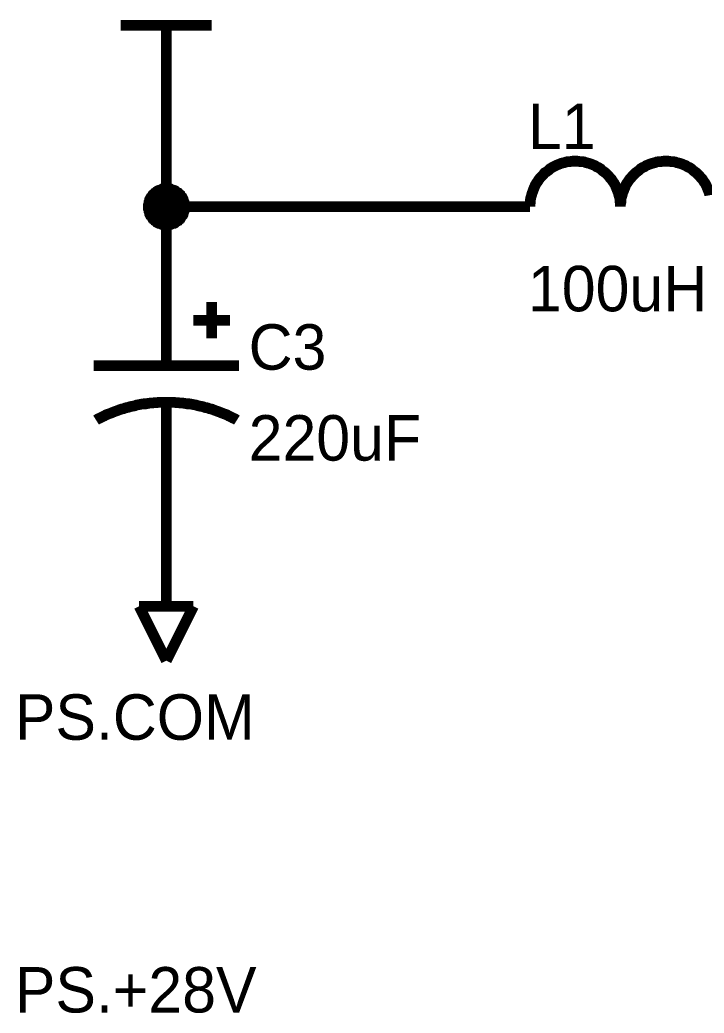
# Model space of a CAD drawing. Header units: inches. Extents: x 0 to 11, y 0 to 8.5.
# Drawn here: x 7.039 to 7.792, y 6.512 to 7.606 of the extents above; entities that cross this region are included whole.
import ezdxf

# ---------------------------------------------------------------- set-up
doc = ezdxf.new("R2010")
doc.units = ezdxf.units.IN
doc.header["$MEASUREMENT"] = 0
doc.layers.add('Sheet', color=255, linetype='Continuous')

msp = doc.modelspace()

# ---------------------------------------------------------------- linework, layer by layer
at = {"layer": 'Sheet'}
for points, const_width in [([(7.1497, 7.5997), (7.2498, 7.5997)], 0.0118), ([(7.1998, 7.4996), (7.1998, 7.5997)], 0.0118), ([(7.1998, 7.3499), (7.1998, 7.4), (7.1998, 7.4996)], 0.0118), ([(7.6496, 7.45), (7.6469, 7.45), (7.6447, 7.4496), (7.642, 7.4496), (7.6398, 7.4491), (7.6371, 7.4482), (7.6349, 7.4478), (7.6326, 7.4469), (7.6304, 7.446), (7.6282, 7.4451), (7.6259, 7.4438), (7.6241, 7.4429), (7.6219, 7.4415), (7.6201, 7.4397), (7.6183, 7.4384), (7.6161, 7.4371), (7.6148, 7.4353), (7.613, 7.4335), (7.6112, 7.4317), (7.6099, 7.4299), (7.6085, 7.4277), (7.6072, 7.4259), (7.6058, 7.4236), (7.6049, 7.4214), (7.604, 7.4192), (7.6032, 7.4169), (7.6023, 7.4147), (7.6018, 7.4125), (7.6009, 7.4098), (7.6005, 7.4076), (7.6005, 7.4049), (7.6, 7.4026), (7.6, 7.4)], 0.0118), ([(7.6996, 7.4), (7.6996, 7.4026), (7.6992, 7.4049), (7.6992, 7.4076), (7.6987, 7.4098), (7.6979, 7.4125), (7.6974, 7.4147), (7.6965, 7.4169), (7.6956, 7.4192), (7.6947, 7.4214), (7.6938, 7.4236), (7.6925, 7.4259), (7.6912, 7.4277), (7.6898, 7.4299), (7.688, 7.4317), (7.6867, 7.4335), (7.6849, 7.4353), (7.6831, 7.4371), (7.6813, 7.4384), (7.6795, 7.4397), (7.6778, 7.4415), (7.6755, 7.4429), (7.6733, 7.4438), (7.6715, 7.4451), (7.6693, 7.446), (7.667, 7.4469), (7.6644, 7.4478), (7.6621, 7.4482), (7.6599, 7.4491), (7.6572, 7.4496), (7.6545, 7.4496), (7.6523, 7.45), (7.6496, 7.45)], 0.0118), ([(7.6496, 7.45), (7.6496, 7.45), (7.6496, 7.45), (7.6496, 7.45), (7.6496, 7.45), (7.6496, 7.45), (7.6496, 7.45), (7.6496, 7.45), (7.6496, 7.45), (7.6496, 7.45), (7.6496, 7.45), (7.6496, 7.45), (7.6496, 7.45), (7.6496, 7.45), (7.6496, 7.45), (7.6496, 7.45), (7.6496, 7.45), (7.6496, 7.45), (7.6496, 7.45), (7.6496, 7.45), (7.6496, 7.45), (7.6496, 7.45), (7.6496, 7.45), (7.6496, 7.45), (7.6496, 7.45), (7.6496, 7.45), (7.6496, 7.45), (7.6496, 7.45), (7.6496, 7.45), (7.6496, 7.45), (7.6496, 7.45), (7.6496, 7.45), (7.6496, 7.45)], 0.0118), ([(7.7497, 7.45), (7.747, 7.45), (7.7448, 7.4496), (7.7421, 7.4496), (7.7394, 7.4491), (7.7372, 7.4482), (7.7349, 7.4478), (7.7323, 7.4469), (7.73, 7.446), (7.7278, 7.4451), (7.726, 7.4438), (7.7238, 7.4429), (7.7215, 7.4415), (7.7197, 7.4397), (7.718, 7.4384), (7.7162, 7.4371), (7.7144, 7.4353), (7.7126, 7.4335), (7.7113, 7.4317), (7.7095, 7.4299), (7.7081, 7.4277), (7.7068, 7.4259), (7.7054, 7.4236), (7.7046, 7.4214), (7.7037, 7.4192), (7.7028, 7.4169), (7.7019, 7.4147), (7.7014, 7.4125), (7.7005, 7.4098), (7.7001, 7.4076), (7.7001, 7.4049), (7.6996, 7.4026), (7.6996, 7.4)], 0.0118), ([(7.7979, 7.4125), (7.7975, 7.4147), (7.7966, 7.4169), (7.7957, 7.4192), (7.7948, 7.4214), (7.7939, 7.4236), (7.7926, 7.4259), (7.7912, 7.4277), (7.7899, 7.4299), (7.7881, 7.4317), (7.7868, 7.4335), (7.785, 7.4353), (7.7832, 7.4371), (7.7814, 7.4384), (7.7796, 7.4397), (7.7778, 7.4415), (7.7756, 7.4429), (7.7734, 7.4438), (7.7716, 7.4451), (7.7693, 7.446), (7.7671, 7.4469), (7.7644, 7.4478), (7.7622, 7.4482), (7.7599, 7.4491), (7.7573, 7.4496), (7.7546, 7.4496), (7.7524, 7.45), (7.7497, 7.45)], 0.0118), ([(7.7497, 7.45), (7.7497, 7.45), (7.7497, 7.45), (7.7497, 7.45), (7.7497, 7.45), (7.7497, 7.45), (7.7497, 7.45), (7.7497, 7.45), (7.7497, 7.45), (7.7497, 7.45), (7.7497, 7.45), (7.7497, 7.45), (7.7497, 7.45), (7.7497, 7.45), (7.7497, 7.45), (7.7497, 7.45), (7.7497, 7.45), (7.7497, 7.45), (7.7497, 7.45), (7.7497, 7.45), (7.7497, 7.45), (7.7497, 7.45), (7.7497, 7.45), (7.7497, 7.45), (7.7497, 7.45), (7.7497, 7.45), (7.7497, 7.45), (7.7497, 7.45), (7.7497, 7.45), (7.7497, 7.45), (7.7497, 7.45), (7.7497, 7.45), (7.7497, 7.45)], 0.0118), ([(7.1801, 7.4), (7.1801, 7.4009), (7.1801, 7.4018), (7.1806, 7.4031), (7.1806, 7.404), (7.1806, 7.4049), (7.181, 7.4058), (7.1814, 7.4067), (7.1814, 7.4076), (7.1819, 7.4085), (7.1823, 7.4094), (7.1828, 7.4102), (7.1837, 7.4107), (7.1841, 7.4116), (7.1846, 7.4125), (7.1855, 7.4129), (7.1859, 7.4138), (7.1868, 7.4143), (7.1873, 7.4152), (7.1881, 7.4156), (7.189, 7.4161), (7.1895, 7.4169), (7.1904, 7.4174), (7.1913, 7.4178), (7.1922, 7.4178), (7.1931, 7.4183), (7.194, 7.4187), (7.1949, 7.4192), (7.1957, 7.4192), (7.1966, 7.4192), (7.198, 7.4196), (7.1989, 7.4196), (7.1998, 7.4196)], 0.0118), ([(7.1801, 7.4), (7.1801, 7.4009), (7.1801, 7.4018), (7.1806, 7.4031), (7.1806, 7.404), (7.1806, 7.4049), (7.181, 7.4058), (7.1814, 7.4067), (7.1814, 7.4076), (7.1819, 7.4085), (7.1823, 7.4094), (7.1828, 7.4102), (7.1837, 7.4107), (7.1841, 7.4116), (7.1846, 7.4125), (7.1855, 7.4129), (7.1859, 7.4138), (7.1868, 7.4143), (7.1873, 7.4152), (7.1881, 7.4156), (7.189, 7.4161), (7.1895, 7.4169), (7.1904, 7.4174), (7.1913, 7.4178), (7.1922, 7.4178), (7.1931, 7.4183), (7.194, 7.4187), (7.1949, 7.4192), (7.1957, 7.4192), (7.1966, 7.4192), (7.198, 7.4196), (7.1989, 7.4196), (7.1998, 7.4196)], 0.0118), ([(7.1801, 7.4), (7.1801, 7.4009), (7.1801, 7.4018), (7.1806, 7.4031), (7.1806, 7.404), (7.1806, 7.4049), (7.181, 7.4058), (7.1814, 7.4067), (7.1814, 7.4076), (7.1819, 7.4085), (7.1823, 7.4094), (7.1828, 7.4102), (7.1837, 7.4107), (7.1841, 7.4116), (7.1846, 7.4125), (7.1855, 7.4129), (7.1859, 7.4138), (7.1868, 7.4143), (7.1873, 7.4152), (7.1881, 7.4156), (7.189, 7.4161), (7.1895, 7.4169), (7.1904, 7.4174), (7.1913, 7.4178), (7.1922, 7.4178), (7.1931, 7.4183), (7.194, 7.4187), (7.1949, 7.4192), (7.1957, 7.4192), (7.1966, 7.4192), (7.198, 7.4196), (7.1989, 7.4196), (7.1998, 7.4196)], 0.0118), ([(7.1801, 7.4), (7.1801, 7.4009), (7.1801, 7.4018), (7.1806, 7.4031), (7.1806, 7.404), (7.1806, 7.4049), (7.181, 7.4058), (7.1814, 7.4067), (7.1814, 7.4076), (7.1819, 7.4085), (7.1823, 7.4094), (7.1828, 7.4102), (7.1837, 7.4107), (7.1841, 7.4116), (7.1846, 7.4125), (7.1855, 7.4129), (7.1859, 7.4138), (7.1868, 7.4143), (7.1873, 7.4152), (7.1881, 7.4156), (7.189, 7.4161), (7.1895, 7.4169), (7.1904, 7.4174), (7.1913, 7.4178), (7.1922, 7.4178), (7.1931, 7.4183), (7.194, 7.4187), (7.1949, 7.4192), (7.1957, 7.4192), (7.1966, 7.4192), (7.198, 7.4196), (7.1989, 7.4196), (7.1998, 7.4196)], 0.0118), ([(7.1801, 7.4), (7.1801, 7.4009), (7.1801, 7.4018), (7.1806, 7.4031), (7.1806, 7.404), (7.1806, 7.4049), (7.181, 7.4058), (7.1814, 7.4067), (7.1814, 7.4076), (7.1819, 7.4085), (7.1823, 7.4094), (7.1828, 7.4102), (7.1837, 7.4107), (7.1841, 7.4116), (7.1846, 7.4125), (7.1855, 7.4129), (7.1859, 7.4138), (7.1868, 7.4143), (7.1873, 7.4152), (7.1881, 7.4156), (7.189, 7.4161), (7.1895, 7.4169), (7.1904, 7.4174), (7.1913, 7.4178), (7.1922, 7.4178), (7.1931, 7.4183), (7.194, 7.4187), (7.1949, 7.4192), (7.1957, 7.4192), (7.1966, 7.4192), (7.198, 7.4196), (7.1989, 7.4196), (7.1998, 7.4196)], 0.0039), ([(7.1801, 7.4), (7.1801, 7.4009), (7.1801, 7.4018), (7.1806, 7.4031), (7.1806, 7.404), (7.1806, 7.4049), (7.181, 7.4058), (7.1814, 7.4067), (7.1814, 7.4076), (7.1819, 7.4085), (7.1823, 7.4094), (7.1828, 7.4102), (7.1837, 7.4107), (7.1841, 7.4116), (7.1846, 7.4125), (7.1855, 7.4129), (7.1859, 7.4138), (7.1868, 7.4143), (7.1873, 7.4152), (7.1881, 7.4156), (7.189, 7.4161), (7.1895, 7.4169), (7.1904, 7.4174), (7.1913, 7.4178), (7.1922, 7.4178), (7.1931, 7.4183), (7.194, 7.4187), (7.1949, 7.4192), (7.1957, 7.4192), (7.1966, 7.4192), (7.198, 7.4196), (7.1989, 7.4196), (7.1998, 7.4196)], 0.0039), ([(7.1801, 7.4), (7.1801, 7.4009), (7.1801, 7.4018), (7.1806, 7.4031), (7.1806, 7.404), (7.1806, 7.4049), (7.181, 7.4058), (7.1814, 7.4067), (7.1814, 7.4076), (7.1819, 7.4085), (7.1823, 7.4094), (7.1828, 7.4102), (7.1837, 7.4107), (7.1841, 7.4116), (7.1846, 7.4125), (7.1855, 7.4129), (7.1859, 7.4138), (7.1868, 7.4143), (7.1873, 7.4152), (7.1881, 7.4156), (7.189, 7.4161), (7.1895, 7.4169), (7.1904, 7.4174), (7.1913, 7.4178), (7.1922, 7.4178), (7.1931, 7.4183), (7.194, 7.4187), (7.1949, 7.4192), (7.1957, 7.4192), (7.1966, 7.4192), (7.198, 7.4196), (7.1989, 7.4196), (7.1998, 7.4196)], 0.0039), ([(7.1801, 7.4), (7.1801, 7.4009), (7.1801, 7.4018), (7.1806, 7.4031), (7.1806, 7.404), (7.1806, 7.4049), (7.181, 7.4058), (7.1814, 7.4067), (7.1814, 7.4076), (7.1819, 7.4085), (7.1823, 7.4094), (7.1828, 7.4102), (7.1837, 7.4107), (7.1841, 7.4116), (7.1846, 7.4125), (7.1855, 7.4129), (7.1859, 7.4138), (7.1868, 7.4143), (7.1873, 7.4152), (7.1881, 7.4156), (7.189, 7.4161), (7.1895, 7.4169), (7.1904, 7.4174), (7.1913, 7.4178), (7.1922, 7.4178), (7.1931, 7.4183), (7.194, 7.4187), (7.1949, 7.4192), (7.1957, 7.4192), (7.1966, 7.4192), (7.198, 7.4196), (7.1989, 7.4196), (7.1998, 7.4196)], 0.0039), ([(7.1998, 7.4196), (7.1998, 7.4196)], 0.0118), ([(7.1998, 7.4196), (7.2007, 7.4196), (7.202, 7.4196), (7.2029, 7.4192), (7.2038, 7.4192), (7.2047, 7.4192), (7.2056, 7.4187), (7.2069, 7.4183), (7.2078, 7.4178), (7.2087, 7.4178), (7.2096, 7.4174), (7.21, 7.4169), (7.2109, 7.4161), (7.2118, 7.4156), (7.2127, 7.4152), (7.2132, 7.4143), (7.2141, 7.4138), (7.2145, 7.4129), (7.2154, 7.4125), (7.2158, 7.4116), (7.2163, 7.4107), (7.2172, 7.4102), (7.2176, 7.4094), (7.2181, 7.4085), (7.2181, 7.4076), (7.2185, 7.4067), (7.219, 7.4058), (7.2194, 7.4049), (7.2194, 7.404), (7.2194, 7.4031), (7.2199, 7.4018), (7.2199, 7.4009), (7.2199, 7.4)], 0.0118), ([(7.1998, 7.4196), (7.1998, 7.4196)], 0.0118), ([(7.1998, 7.4196), (7.2007, 7.4196), (7.202, 7.4196), (7.2029, 7.4192), (7.2038, 7.4192), (7.2047, 7.4192), (7.2056, 7.4187), (7.2069, 7.4183), (7.2078, 7.4178), (7.2087, 7.4178), (7.2096, 7.4174), (7.21, 7.4169), (7.2109, 7.4161), (7.2118, 7.4156), (7.2127, 7.4152), (7.2132, 7.4143), (7.2141, 7.4138), (7.2145, 7.4129), (7.2154, 7.4125), (7.2158, 7.4116), (7.2163, 7.4107), (7.2172, 7.4102), (7.2176, 7.4094), (7.2181, 7.4085), (7.2181, 7.4076), (7.2185, 7.4067), (7.219, 7.4058), (7.2194, 7.4049), (7.2194, 7.404), (7.2194, 7.4031), (7.2199, 7.4018), (7.2199, 7.4009), (7.2199, 7.4)], 0.0118), ([(7.1998, 7.4196), (7.1998, 7.4196)], 0.0118), ([(7.1998, 7.4196), (7.2007, 7.4196), (7.202, 7.4196), (7.2029, 7.4192), (7.2038, 7.4192), (7.2047, 7.4192), (7.2056, 7.4187), (7.2069, 7.4183), (7.2078, 7.4178), (7.2087, 7.4178), (7.2096, 7.4174), (7.21, 7.4169), (7.2109, 7.4161), (7.2118, 7.4156), (7.2127, 7.4152), (7.2132, 7.4143), (7.2141, 7.4138), (7.2145, 7.4129), (7.2154, 7.4125), (7.2158, 7.4116), (7.2163, 7.4107), (7.2172, 7.4102), (7.2176, 7.4094), (7.2181, 7.4085), (7.2181, 7.4076), (7.2185, 7.4067), (7.219, 7.4058), (7.2194, 7.4049), (7.2194, 7.404), (7.2194, 7.4031), (7.2199, 7.4018), (7.2199, 7.4009), (7.2199, 7.4)], 0.0118), ([(7.1998, 7.4196), (7.1998, 7.4196)], 0.0118), ([(7.1998, 7.4196), (7.2007, 7.4196), (7.202, 7.4196), (7.2029, 7.4192), (7.2038, 7.4192), (7.2047, 7.4192), (7.2056, 7.4187), (7.2069, 7.4183), (7.2078, 7.4178), (7.2087, 7.4178), (7.2096, 7.4174), (7.21, 7.4169), (7.2109, 7.4161), (7.2118, 7.4156), (7.2127, 7.4152), (7.2132, 7.4143), (7.2141, 7.4138), (7.2145, 7.4129), (7.2154, 7.4125), (7.2158, 7.4116), (7.2163, 7.4107), (7.2172, 7.4102), (7.2176, 7.4094), (7.2181, 7.4085), (7.2181, 7.4076), (7.2185, 7.4067), (7.219, 7.4058), (7.2194, 7.4049), (7.2194, 7.404), (7.2194, 7.4031), (7.2199, 7.4018), (7.2199, 7.4009), (7.2199, 7.4)], 0.0118), ([(7.1998, 7.4196), (7.1998, 7.4196)], 0.0039), ([(7.1998, 7.4196), (7.2007, 7.4196), (7.202, 7.4196), (7.2029, 7.4192), (7.2038, 7.4192), (7.2047, 7.4192), (7.2056, 7.4187), (7.2069, 7.4183), (7.2078, 7.4178), (7.2087, 7.4178), (7.2096, 7.4174), (7.21, 7.4169), (7.2109, 7.4161), (7.2118, 7.4156), (7.2127, 7.4152), (7.2132, 7.4143), (7.2141, 7.4138), (7.2145, 7.4129), (7.2154, 7.4125), (7.2158, 7.4116), (7.2163, 7.4107), (7.2172, 7.4102), (7.2176, 7.4094), (7.2181, 7.4085), (7.2181, 7.4076), (7.2185, 7.4067), (7.219, 7.4058), (7.2194, 7.4049), (7.2194, 7.404), (7.2194, 7.4031), (7.2199, 7.4018), (7.2199, 7.4009), (7.2199, 7.4)], 0.0039), ([(7.1998, 7.4196), (7.1998, 7.4196)], 0.0039), ([(7.1998, 7.4196), (7.2007, 7.4196), (7.202, 7.4196), (7.2029, 7.4192), (7.2038, 7.4192), (7.2047, 7.4192), (7.2056, 7.4187), (7.2069, 7.4183), (7.2078, 7.4178), (7.2087, 7.4178), (7.2096, 7.4174), (7.21, 7.4169), (7.2109, 7.4161), (7.2118, 7.4156), (7.2127, 7.4152), (7.2132, 7.4143), (7.2141, 7.4138), (7.2145, 7.4129), (7.2154, 7.4125), (7.2158, 7.4116), (7.2163, 7.4107), (7.2172, 7.4102), (7.2176, 7.4094), (7.2181, 7.4085), (7.2181, 7.4076), (7.2185, 7.4067), (7.219, 7.4058), (7.2194, 7.4049), (7.2194, 7.404), (7.2194, 7.4031), (7.2199, 7.4018), (7.2199, 7.4009), (7.2199, 7.4)], 0.0039), ([(7.1998, 7.4196), (7.1998, 7.4196)], 0.0039), ([(7.1998, 7.4196), (7.2007, 7.4196), (7.202, 7.4196), (7.2029, 7.4192), (7.2038, 7.4192), (7.2047, 7.4192), (7.2056, 7.4187), (7.2069, 7.4183), (7.2078, 7.4178), (7.2087, 7.4178), (7.2096, 7.4174), (7.21, 7.4169), (7.2109, 7.4161), (7.2118, 7.4156), (7.2127, 7.4152), (7.2132, 7.4143), (7.2141, 7.4138), (7.2145, 7.4129), (7.2154, 7.4125), (7.2158, 7.4116), (7.2163, 7.4107), (7.2172, 7.4102), (7.2176, 7.4094), (7.2181, 7.4085), (7.2181, 7.4076), (7.2185, 7.4067), (7.219, 7.4058), (7.2194, 7.4049), (7.2194, 7.404), (7.2194, 7.4031), (7.2199, 7.4018), (7.2199, 7.4009), (7.2199, 7.4)], 0.0039), ([(7.1998, 7.4196), (7.1998, 7.4196)], 0.0039), ([(7.1998, 7.4196), (7.2007, 7.4196), (7.202, 7.4196), (7.2029, 7.4192), (7.2038, 7.4192), (7.2047, 7.4192), (7.2056, 7.4187), (7.2069, 7.4183), (7.2078, 7.4178), (7.2087, 7.4178), (7.2096, 7.4174), (7.21, 7.4169), (7.2109, 7.4161), (7.2118, 7.4156), (7.2127, 7.4152), (7.2132, 7.4143), (7.2141, 7.4138), (7.2145, 7.4129), (7.2154, 7.4125), (7.2158, 7.4116), (7.2163, 7.4107), (7.2172, 7.4102), (7.2176, 7.4094), (7.2181, 7.4085), (7.2181, 7.4076), (7.2185, 7.4067), (7.219, 7.4058), (7.2194, 7.4049), (7.2194, 7.404), (7.2194, 7.4031), (7.2199, 7.4018), (7.2199, 7.4009), (7.2199, 7.4)], 0.0039), ([(7.1998, 7.3799), (7.1989, 7.3799), (7.198, 7.3799), (7.1966, 7.3803), (7.1957, 7.3803), (7.1949, 7.3803), (7.194, 7.3808), (7.1931, 7.3812), (7.1922, 7.3816), (7.1913, 7.3816), (7.1904, 7.3821), (7.1895, 7.3825), (7.189, 7.3834), (7.1881, 7.3839), (7.1873, 7.3843), (7.1868, 7.3852), (7.1859, 7.3857), (7.1855, 7.3866), (7.1846, 7.387), (7.1841, 7.3879), (7.1837, 7.3888), (7.1828, 7.3897), (7.1823, 7.3901), (7.1819, 7.391), (7.1814, 7.3919), (7.1814, 7.3928), (7.181, 7.3942), (7.1806, 7.3951), (7.1806, 7.3959), (7.1806, 7.3968), (7.1801, 7.3977), (7.1801, 7.3991), (7.1801, 7.4)], 0.0118), ([(7.1801, 7.4), (7.1801, 7.4)], 0.0118), ([(7.1998, 7.3799), (7.1989, 7.3799), (7.198, 7.3799), (7.1966, 7.3803), (7.1957, 7.3803), (7.1949, 7.3803), (7.194, 7.3808), (7.1931, 7.3812), (7.1922, 7.3816), (7.1913, 7.3816), (7.1904, 7.3821), (7.1895, 7.3825), (7.189, 7.3834), (7.1881, 7.3839), (7.1873, 7.3843), (7.1868, 7.3852), (7.1859, 7.3857), (7.1855, 7.3866), (7.1846, 7.387), (7.1841, 7.3879), (7.1837, 7.3888), (7.1828, 7.3897), (7.1823, 7.3901), (7.1819, 7.391), (7.1814, 7.3919), (7.1814, 7.3928), (7.181, 7.3942), (7.1806, 7.3951), (7.1806, 7.3959), (7.1806, 7.3968), (7.1801, 7.3977), (7.1801, 7.3991), (7.1801, 7.4)], 0.0118), ([(7.1801, 7.4), (7.1801, 7.4)], 0.0118), ([(7.1998, 7.3799), (7.1989, 7.3799), (7.198, 7.3799), (7.1966, 7.3803), (7.1957, 7.3803), (7.1949, 7.3803), (7.194, 7.3808), (7.1931, 7.3812), (7.1922, 7.3816), (7.1913, 7.3816), (7.1904, 7.3821), (7.1895, 7.3825), (7.189, 7.3834), (7.1881, 7.3839), (7.1873, 7.3843), (7.1868, 7.3852), (7.1859, 7.3857), (7.1855, 7.3866), (7.1846, 7.387), (7.1841, 7.3879), (7.1837, 7.3888), (7.1828, 7.3897), (7.1823, 7.3901), (7.1819, 7.391), (7.1814, 7.3919), (7.1814, 7.3928), (7.181, 7.3942), (7.1806, 7.3951), (7.1806, 7.3959), (7.1806, 7.3968), (7.1801, 7.3977), (7.1801, 7.3991), (7.1801, 7.4)], 0.0118), ([(7.1801, 7.4), (7.1801, 7.4)], 0.0118), ([(7.1998, 7.3799), (7.1989, 7.3799), (7.198, 7.3799), (7.1966, 7.3803), (7.1957, 7.3803), (7.1949, 7.3803), (7.194, 7.3808), (7.1931, 7.3812), (7.1922, 7.3816), (7.1913, 7.3816), (7.1904, 7.3821), (7.1895, 7.3825), (7.189, 7.3834), (7.1881, 7.3839), (7.1873, 7.3843), (7.1868, 7.3852), (7.1859, 7.3857), (7.1855, 7.3866), (7.1846, 7.387), (7.1841, 7.3879), (7.1837, 7.3888), (7.1828, 7.3897), (7.1823, 7.3901), (7.1819, 7.391), (7.1814, 7.3919), (7.1814, 7.3928), (7.181, 7.3942), (7.1806, 7.3951), (7.1806, 7.3959), (7.1806, 7.3968), (7.1801, 7.3977), (7.1801, 7.3991), (7.1801, 7.4)], 0.0118), ([(7.1801, 7.4), (7.1801, 7.4)], 0.0118), ([(7.2199, 7.4), (7.2199, 7.3991), (7.2199, 7.3977), (7.2194, 7.3968), (7.2194, 7.3959), (7.2194, 7.3951), (7.219, 7.3942), (7.2185, 7.3928), (7.2181, 7.3919), (7.2181, 7.391), (7.2176, 7.3901), (7.2172, 7.3897), (7.2163, 7.3888), (7.2158, 7.3879), (7.2154, 7.387), (7.2145, 7.3866), (7.2141, 7.3857), (7.2132, 7.3852), (7.2127, 7.3843), (7.2118, 7.3839), (7.2109, 7.3834), (7.21, 7.3825), (7.2096, 7.3821), (7.2087, 7.3816), (7.2078, 7.3816), (7.2069, 7.3812), (7.2056, 7.3808), (7.2047, 7.3803), (7.2038, 7.3803), (7.2029, 7.3803), (7.202, 7.3799), (7.2007, 7.3799), (7.1998, 7.3799)], 0.0118), ([(7.1998, 7.4), (7.5, 7.4)], 0.0118), ([(7.2199, 7.4), (7.2199, 7.3991), (7.2199, 7.3977), (7.2194, 7.3968), (7.2194, 7.3959), (7.2194, 7.3951), (7.219, 7.3942), (7.2185, 7.3928), (7.2181, 7.3919), (7.2181, 7.391), (7.2176, 7.3901), (7.2172, 7.3897), (7.2163, 7.3888), (7.2158, 7.3879), (7.2154, 7.387), (7.2145, 7.3866), (7.2141, 7.3857), (7.2132, 7.3852), (7.2127, 7.3843), (7.2118, 7.3839), (7.2109, 7.3834), (7.21, 7.3825), (7.2096, 7.3821), (7.2087, 7.3816), (7.2078, 7.3816), (7.2069, 7.3812), (7.2056, 7.3808), (7.2047, 7.3803), (7.2038, 7.3803), (7.2029, 7.3803), (7.202, 7.3799), (7.2007, 7.3799), (7.1998, 7.3799)], 0.0118), ([(7.2199, 7.4), (7.2199, 7.3991), (7.2199, 7.3977), (7.2194, 7.3968), (7.2194, 7.3959), (7.2194, 7.3951), (7.219, 7.3942), (7.2185, 7.3928), (7.2181, 7.3919), (7.2181, 7.391), (7.2176, 7.3901), (7.2172, 7.3897), (7.2163, 7.3888), (7.2158, 7.3879), (7.2154, 7.387), (7.2145, 7.3866), (7.2141, 7.3857), (7.2132, 7.3852), (7.2127, 7.3843), (7.2118, 7.3839), (7.2109, 7.3834), (7.21, 7.3825), (7.2096, 7.3821), (7.2087, 7.3816), (7.2078, 7.3816), (7.2069, 7.3812), (7.2056, 7.3808), (7.2047, 7.3803), (7.2038, 7.3803), (7.2029, 7.3803), (7.202, 7.3799), (7.2007, 7.3799), (7.1998, 7.3799)], 0.0118), ([(7.2199, 7.4), (7.2199, 7.3991), (7.2199, 7.3977), (7.2194, 7.3968), (7.2194, 7.3959), (7.2194, 7.3951), (7.219, 7.3942), (7.2185, 7.3928), (7.2181, 7.3919), (7.2181, 7.391), (7.2176, 7.3901), (7.2172, 7.3897), (7.2163, 7.3888), (7.2158, 7.3879), (7.2154, 7.387), (7.2145, 7.3866), (7.2141, 7.3857), (7.2132, 7.3852), (7.2127, 7.3843), (7.2118, 7.3839), (7.2109, 7.3834), (7.21, 7.3825), (7.2096, 7.3821), (7.2087, 7.3816), (7.2078, 7.3816), (7.2069, 7.3812), (7.2056, 7.3808), (7.2047, 7.3803), (7.2038, 7.3803), (7.2029, 7.3803), (7.202, 7.3799), (7.2007, 7.3799), (7.1998, 7.3799)], 0.0118), ([(7.2199, 7.4), (7.2199, 7.4), (7.2199, 7.4), (7.2199, 7.4), (7.2199, 7.4), (7.2199, 7.4), (7.2199, 7.4), (7.2199, 7.4), (7.2199, 7.4), (7.2199, 7.4), (7.2199, 7.4), (7.2199, 7.4), (7.2199, 7.4), (7.2199, 7.4), (7.2199, 7.4), (7.2199, 7.4), (7.2199, 7.4), (7.2199, 7.4), (7.2199, 7.4), (7.2199, 7.4), (7.2199, 7.4), (7.2199, 7.4), (7.2199, 7.4), (7.2199, 7.4), (7.2199, 7.4), (7.2199, 7.4), (7.2199, 7.4), (7.2199, 7.4), (7.2199, 7.4), (7.2199, 7.4), (7.2199, 7.4), (7.2199, 7.4), (7.2199, 7.4)], 0.0118), ([(7.2199, 7.4), (7.2199, 7.4)], 0.0118), ([(7.2199, 7.4), (7.2199, 7.4), (7.2199, 7.4), (7.2199, 7.4), (7.2199, 7.4), (7.2199, 7.4), (7.2199, 7.4), (7.2199, 7.4), (7.2199, 7.4), (7.2199, 7.4), (7.2199, 7.4), (7.2199, 7.4), (7.2199, 7.4), (7.2199, 7.4), (7.2199, 7.4), (7.2199, 7.4), (7.2199, 7.4), (7.2199, 7.4), (7.2199, 7.4), (7.2199, 7.4), (7.2199, 7.4), (7.2199, 7.4), (7.2199, 7.4), (7.2199, 7.4), (7.2199, 7.4), (7.2199, 7.4), (7.2199, 7.4), (7.2199, 7.4), (7.2199, 7.4), (7.2199, 7.4), (7.2199, 7.4), (7.2199, 7.4), (7.2199, 7.4)], 0.0118), ([(7.2199, 7.4), (7.2199, 7.4)], 0.0118), ([(7.2199, 7.4), (7.2199, 7.4), (7.2199, 7.4), (7.2199, 7.4), (7.2199, 7.4), (7.2199, 7.4), (7.2199, 7.4), (7.2199, 7.4), (7.2199, 7.4), (7.2199, 7.4), (7.2199, 7.4), (7.2199, 7.4), (7.2199, 7.4), (7.2199, 7.4), (7.2199, 7.4), (7.2199, 7.4), (7.2199, 7.4), (7.2199, 7.4), (7.2199, 7.4), (7.2199, 7.4), (7.2199, 7.4), (7.2199, 7.4), (7.2199, 7.4), (7.2199, 7.4), (7.2199, 7.4), (7.2199, 7.4), (7.2199, 7.4), (7.2199, 7.4), (7.2199, 7.4), (7.2199, 7.4), (7.2199, 7.4), (7.2199, 7.4), (7.2199, 7.4)], 0.0118), ([(7.2199, 7.4), (7.2199, 7.4)], 0.0118), ([(7.2199, 7.4), (7.2199, 7.4), (7.2199, 7.4), (7.2199, 7.4), (7.2199, 7.4), (7.2199, 7.4), (7.2199, 7.4), (7.2199, 7.4), (7.2199, 7.4), (7.2199, 7.4), (7.2199, 7.4), (7.2199, 7.4), (7.2199, 7.4), (7.2199, 7.4), (7.2199, 7.4), (7.2199, 7.4), (7.2199, 7.4), (7.2199, 7.4), (7.2199, 7.4), (7.2199, 7.4), (7.2199, 7.4), (7.2199, 7.4), (7.2199, 7.4), (7.2199, 7.4), (7.2199, 7.4), (7.2199, 7.4), (7.2199, 7.4), (7.2199, 7.4), (7.2199, 7.4), (7.2199, 7.4), (7.2199, 7.4), (7.2199, 7.4), (7.2199, 7.4)], 0.0118), ([(7.2199, 7.4), (7.2199, 7.4)], 0.0118), ([(7.6, 7.4), (7.5, 7.4)], 0.0118), ([(7.1998, 7.3799), (7.1989, 7.3799), (7.198, 7.3799), (7.1966, 7.3803), (7.1957, 7.3803), (7.1949, 7.3803), (7.194, 7.3808), (7.1931, 7.3812), (7.1922, 7.3816), (7.1913, 7.3816), (7.1904, 7.3821), (7.1895, 7.3825), (7.189, 7.3834), (7.1881, 7.3839), (7.1873, 7.3843), (7.1868, 7.3852), (7.1859, 7.3857), (7.1855, 7.3866), (7.1846, 7.387), (7.1841, 7.3879), (7.1837, 7.3888), (7.1828, 7.3897), (7.1823, 7.3901), (7.1819, 7.391), (7.1814, 7.3919), (7.1814, 7.3928), (7.181, 7.3942), (7.1806, 7.3951), (7.1806, 7.3959), (7.1806, 7.3968), (7.1801, 7.3977), (7.1801, 7.3991), (7.1801, 7.4)], 0.0039), ([(7.1801, 7.4), (7.1801, 7.4)], 0.0039), ([(7.1998, 7.3799), (7.1989, 7.3799), (7.198, 7.3799), (7.1966, 7.3803), (7.1957, 7.3803), (7.1949, 7.3803), (7.194, 7.3808), (7.1931, 7.3812), (7.1922, 7.3816), (7.1913, 7.3816), (7.1904, 7.3821), (7.1895, 7.3825), (7.189, 7.3834), (7.1881, 7.3839), (7.1873, 7.3843), (7.1868, 7.3852), (7.1859, 7.3857), (7.1855, 7.3866), (7.1846, 7.387), (7.1841, 7.3879), (7.1837, 7.3888), (7.1828, 7.3897), (7.1823, 7.3901), (7.1819, 7.391), (7.1814, 7.3919), (7.1814, 7.3928), (7.181, 7.3942), (7.1806, 7.3951), (7.1806, 7.3959), (7.1806, 7.3968), (7.1801, 7.3977), (7.1801, 7.3991), (7.1801, 7.4)], 0.0039), ([(7.1801, 7.4), (7.1801, 7.4)], 0.0039), ([(7.1998, 7.3799), (7.1989, 7.3799), (7.198, 7.3799), (7.1966, 7.3803), (7.1957, 7.3803), (7.1949, 7.3803), (7.194, 7.3808), (7.1931, 7.3812), (7.1922, 7.3816), (7.1913, 7.3816), (7.1904, 7.3821), (7.1895, 7.3825), (7.189, 7.3834), (7.1881, 7.3839), (7.1873, 7.3843), (7.1868, 7.3852), (7.1859, 7.3857), (7.1855, 7.3866), (7.1846, 7.387), (7.1841, 7.3879), (7.1837, 7.3888), (7.1828, 7.3897), (7.1823, 7.3901), (7.1819, 7.391), (7.1814, 7.3919), (7.1814, 7.3928), (7.181, 7.3942), (7.1806, 7.3951), (7.1806, 7.3959), (7.1806, 7.3968), (7.1801, 7.3977), (7.1801, 7.3991), (7.1801, 7.4)], 0.0039), ([(7.1801, 7.4), (7.1801, 7.4)], 0.0039), ([(7.1998, 7.3799), (7.1989, 7.3799), (7.198, 7.3799), (7.1966, 7.3803), (7.1957, 7.3803), (7.1949, 7.3803), (7.194, 7.3808), (7.1931, 7.3812), (7.1922, 7.3816), (7.1913, 7.3816), (7.1904, 7.3821), (7.1895, 7.3825), (7.189, 7.3834), (7.1881, 7.3839), (7.1873, 7.3843), (7.1868, 7.3852), (7.1859, 7.3857), (7.1855, 7.3866), (7.1846, 7.387), (7.1841, 7.3879), (7.1837, 7.3888), (7.1828, 7.3897), (7.1823, 7.3901), (7.1819, 7.391), (7.1814, 7.3919), (7.1814, 7.3928), (7.181, 7.3942), (7.1806, 7.3951), (7.1806, 7.3959), (7.1806, 7.3968), (7.1801, 7.3977), (7.1801, 7.3991), (7.1801, 7.4)], 0.0039), ([(7.1801, 7.4), (7.1801, 7.4)], 0.0039), ([(7.2199, 7.4), (7.2199, 7.3991), (7.2199, 7.3977), (7.2194, 7.3968), (7.2194, 7.3959), (7.2194, 7.3951), (7.219, 7.3942), (7.2185, 7.3928), (7.2181, 7.3919), (7.2181, 7.391), (7.2176, 7.3901), (7.2172, 7.3897), (7.2163, 7.3888), (7.2158, 7.3879), (7.2154, 7.387), (7.2145, 7.3866), (7.2141, 7.3857), (7.2132, 7.3852), (7.2127, 7.3843), (7.2118, 7.3839), (7.2109, 7.3834), (7.21, 7.3825), (7.2096, 7.3821), (7.2087, 7.3816), (7.2078, 7.3816), (7.2069, 7.3812), (7.2056, 7.3808), (7.2047, 7.3803), (7.2038, 7.3803), (7.2029, 7.3803), (7.202, 7.3799), (7.2007, 7.3799), (7.1998, 7.3799)], 0.0039), ([(7.2199, 7.4), (7.2199, 7.3991), (7.2199, 7.3977), (7.2194, 7.3968), (7.2194, 7.3959), (7.2194, 7.3951), (7.219, 7.3942), (7.2185, 7.3928), (7.2181, 7.3919), (7.2181, 7.391), (7.2176, 7.3901), (7.2172, 7.3897), (7.2163, 7.3888), (7.2158, 7.3879), (7.2154, 7.387), (7.2145, 7.3866), (7.2141, 7.3857), (7.2132, 7.3852), (7.2127, 7.3843), (7.2118, 7.3839), (7.2109, 7.3834), (7.21, 7.3825), (7.2096, 7.3821), (7.2087, 7.3816), (7.2078, 7.3816), (7.2069, 7.3812), (7.2056, 7.3808), (7.2047, 7.3803), (7.2038, 7.3803), (7.2029, 7.3803), (7.202, 7.3799), (7.2007, 7.3799), (7.1998, 7.3799)], 0.0039), ([(7.2199, 7.4), (7.2199, 7.3991), (7.2199, 7.3977), (7.2194, 7.3968), (7.2194, 7.3959), (7.2194, 7.3951), (7.219, 7.3942), (7.2185, 7.3928), (7.2181, 7.3919), (7.2181, 7.391), (7.2176, 7.3901), (7.2172, 7.3897), (7.2163, 7.3888), (7.2158, 7.3879), (7.2154, 7.387), (7.2145, 7.3866), (7.2141, 7.3857), (7.2132, 7.3852), (7.2127, 7.3843), (7.2118, 7.3839), (7.2109, 7.3834), (7.21, 7.3825), (7.2096, 7.3821), (7.2087, 7.3816), (7.2078, 7.3816), (7.2069, 7.3812), (7.2056, 7.3808), (7.2047, 7.3803), (7.2038, 7.3803), (7.2029, 7.3803), (7.202, 7.3799), (7.2007, 7.3799), (7.1998, 7.3799)], 0.0039), ([(7.2199, 7.4), (7.2199, 7.3991), (7.2199, 7.3977), (7.2194, 7.3968), (7.2194, 7.3959), (7.2194, 7.3951), (7.219, 7.3942), (7.2185, 7.3928), (7.2181, 7.3919), (7.2181, 7.391), (7.2176, 7.3901), (7.2172, 7.3897), (7.2163, 7.3888), (7.2158, 7.3879), (7.2154, 7.387), (7.2145, 7.3866), (7.2141, 7.3857), (7.2132, 7.3852), (7.2127, 7.3843), (7.2118, 7.3839), (7.2109, 7.3834), (7.21, 7.3825), (7.2096, 7.3821), (7.2087, 7.3816), (7.2078, 7.3816), (7.2069, 7.3812), (7.2056, 7.3808), (7.2047, 7.3803), (7.2038, 7.3803), (7.2029, 7.3803), (7.202, 7.3799), (7.2007, 7.3799), (7.1998, 7.3799)], 0.0039), ([(7.2199, 7.4), (7.2199, 7.4), (7.2199, 7.4), (7.2199, 7.4), (7.2199, 7.4), (7.2199, 7.4), (7.2199, 7.4), (7.2199, 7.4), (7.2199, 7.4), (7.2199, 7.4), (7.2199, 7.4), (7.2199, 7.4), (7.2199, 7.4), (7.2199, 7.4), (7.2199, 7.4), (7.2199, 7.4), (7.2199, 7.4), (7.2199, 7.4), (7.2199, 7.4), (7.2199, 7.4), (7.2199, 7.4), (7.2199, 7.4), (7.2199, 7.4), (7.2199, 7.4), (7.2199, 7.4), (7.2199, 7.4), (7.2199, 7.4), (7.2199, 7.4), (7.2199, 7.4), (7.2199, 7.4), (7.2199, 7.4), (7.2199, 7.4), (7.2199, 7.4)], 0.0039), ([(7.2199, 7.4), (7.2199, 7.4)], 0.0039), ([(7.2199, 7.4), (7.2199, 7.4), (7.2199, 7.4), (7.2199, 7.4), (7.2199, 7.4), (7.2199, 7.4), (7.2199, 7.4), (7.2199, 7.4), (7.2199, 7.4), (7.2199, 7.4), (7.2199, 7.4), (7.2199, 7.4), (7.2199, 7.4), (7.2199, 7.4), (7.2199, 7.4), (7.2199, 7.4), (7.2199, 7.4), (7.2199, 7.4), (7.2199, 7.4), (7.2199, 7.4), (7.2199, 7.4), (7.2199, 7.4), (7.2199, 7.4), (7.2199, 7.4), (7.2199, 7.4), (7.2199, 7.4), (7.2199, 7.4), (7.2199, 7.4), (7.2199, 7.4), (7.2199, 7.4), (7.2199, 7.4), (7.2199, 7.4), (7.2199, 7.4)], 0.0039), ([(7.2199, 7.4), (7.2199, 7.4)], 0.0039), ([(7.2199, 7.4), (7.2199, 7.4), (7.2199, 7.4), (7.2199, 7.4), (7.2199, 7.4), (7.2199, 7.4), (7.2199, 7.4), (7.2199, 7.4), (7.2199, 7.4), (7.2199, 7.4), (7.2199, 7.4), (7.2199, 7.4), (7.2199, 7.4), (7.2199, 7.4), (7.2199, 7.4), (7.2199, 7.4), (7.2199, 7.4), (7.2199, 7.4), (7.2199, 7.4), (7.2199, 7.4), (7.2199, 7.4), (7.2199, 7.4), (7.2199, 7.4), (7.2199, 7.4), (7.2199, 7.4), (7.2199, 7.4), (7.2199, 7.4), (7.2199, 7.4), (7.2199, 7.4), (7.2199, 7.4), (7.2199, 7.4), (7.2199, 7.4), (7.2199, 7.4)], 0.0039), ([(7.2199, 7.4), (7.2199, 7.4)], 0.0039), ([(7.2199, 7.4), (7.2199, 7.4), (7.2199, 7.4), (7.2199, 7.4), (7.2199, 7.4), (7.2199, 7.4), (7.2199, 7.4), (7.2199, 7.4), (7.2199, 7.4), (7.2199, 7.4), (7.2199, 7.4), (7.2199, 7.4), (7.2199, 7.4), (7.2199, 7.4), (7.2199, 7.4), (7.2199, 7.4), (7.2199, 7.4), (7.2199, 7.4), (7.2199, 7.4), (7.2199, 7.4), (7.2199, 7.4), (7.2199, 7.4), (7.2199, 7.4), (7.2199, 7.4), (7.2199, 7.4), (7.2199, 7.4), (7.2199, 7.4), (7.2199, 7.4), (7.2199, 7.4), (7.2199, 7.4), (7.2199, 7.4), (7.2199, 7.4), (7.2199, 7.4)], 0.0039), ([(7.2199, 7.4), (7.2199, 7.4)], 0.0039), ([(7.1998, 7.2498), (7.1998, 7.3499)], 0.0118), ([(7.2498, 7.2548), (7.2498, 7.295)], 0.0118), ([(7.2297, 7.2749), (7.2699, 7.2749)], 0.0118), ([(7.1998, 7.2498), (7.1998, 7.2248)], 0.0118), ([(7.1198, 7.2248), (7.2797, 7.2248)], 0.0118), ([(7.1998, 7.1846), (7.1971, 7.1846), (7.1949, 7.1846), (7.1922, 7.1846), (7.1899, 7.1842), (7.1873, 7.1842), (7.1846, 7.1837), (7.1823, 7.1837), (7.1797, 7.1833), (7.1774, 7.1828), (7.1747, 7.1828), (7.1721, 7.1824), (7.1698, 7.1819), (7.1672, 7.1815), (7.1649, 7.1806), (7.1622, 7.1801), (7.16, 7.1797), (7.1573, 7.1788), (7.1551, 7.1784), (7.1529, 7.1775), (7.1502, 7.177), (7.1479, 7.1761), (7.1457, 7.1752), (7.143, 7.1743), (7.1408, 7.1734), (7.1386, 7.1725), (7.1363, 7.1717), (7.1337, 7.1708), (7.1314, 7.1694), (7.1292, 7.1685), (7.1269, 7.1672), (7.1247, 7.1663), (7.1225, 7.1649)], 0.0118), ([(7.1998, 7.1846), (7.1998, 7.1498)], 0.0118), ([(7.2775, 7.1649), (7.2753, 7.1663), (7.273, 7.1672), (7.2708, 7.1685), (7.2686, 7.1694), (7.2663, 7.1708), (7.2636, 7.1717), (7.2614, 7.1725), (7.2592, 7.1734), (7.2569, 7.1743), (7.2543, 7.1752), (7.252, 7.1761), (7.2498, 7.177), (7.2471, 7.1775), (7.2449, 7.1784), (7.2422, 7.1788), (7.24, 7.1797), (7.2377, 7.1801), (7.2351, 7.1806), (7.2324, 7.1815), (7.2301, 7.1819), (7.2275, 7.1824), (7.2252, 7.1828), (7.2225, 7.1828), (7.2199, 7.1833), (7.2176, 7.1837), (7.215, 7.1837), (7.2123, 7.1842), (7.21, 7.1842), (7.2074, 7.1846), (7.2047, 7.1846), (7.2024, 7.1846), (7.1998, 7.1846)], 0.0118), ([(7.1998, 7.1498), (7.1998, 7.0497)], 0.0118), ([(7.1998, 6.9996), (7.1998, 7.0497)], 0.0118), ([(7.1998, 6.9996), (7.1998, 6.9599)], 0.0118), ([(7.1998, 6.9), (7.1698, 6.9599)], 0.0118), ([(7.1698, 6.9599), (7.2297, 6.9599)], 0.0118), ([(7.1998, 6.9), (7.2297, 6.9599)], 0.0118)]:
    msp.add_lwpolyline(points, dxfattribs=dict(at, const_width=const_width))
at = {"layer": 'Sheet', "const_width": 0.02}
msp.add_lwpolyline([(7.19, 7.4, 1), (7.21, 7.4, 1)], format="xyb", close=True, dxfattribs=at)

# ---------------------------------------------------------------- texts
at = {"layer": 'Sheet'}
for s, p in [('L1', (7.5978, 7.4634)), ('100uH', (7.5978, 7.2847)), ('C3', (7.2904, 7.2204)), ('220uF', (7.2904, 7.1203)), ('PS.COM', (7.0331, 6.8129)), ('PS.+28V', (7.0331, 6.5126))]:
    msp.add_text(s, height=0.05004, dxfattribs=at).set_placement(p)

doc.saveas('drawing.dxf')
